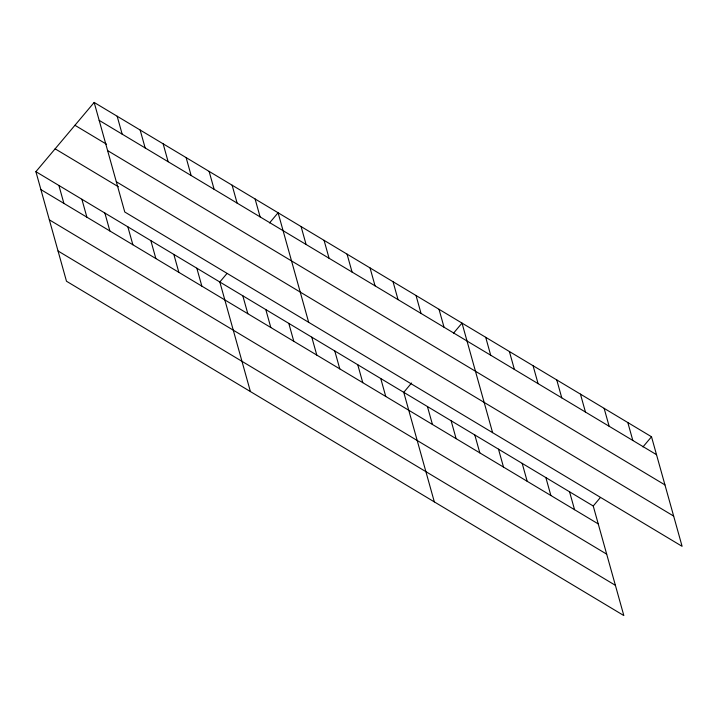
<?xml version="1.0" encoding="UTF-8"?>
<svg xmlns="http://www.w3.org/2000/svg" width="718" height="718" viewBox="0 0 718 718"><rect width="100%" height="100%" fill="white"/><g stroke="black" fill="none" stroke-linecap="round" stroke-linejoin="round"><path stroke-width="1.08" d="M35.9 171.674L593.239 506.002L623.834 615.559L66.487 281.241L35.9 171.674L94.166 102.441L651.513 436.759L682.1 546.326L124.761 211.998L94.166 102.441M226.942 273.54L219.825 282.003L250.411 391.561M269.546 222.921L278.09 212.761L308.677 322.328M411.576 383.017L403.749 392.333L434.336 501.891M453.471 333.251L462.015 323.091L492.602 432.658M593.239 506.002L600.365 497.538M642.96 446.919L651.513 436.759M99.174 120.355L656.512 454.682M74.941 125.282L106.551 144.246M107.61 150.601L664.958 484.919M116.316 181.753L673.655 516.08M55.124 148.823L118.353 186.752M40.899 189.597L598.247 523.916M49.345 219.834L606.692 554.161M58.05 250.995L615.389 585.323M627.819 422.552L632.827 440.475M604.134 408.345L609.142 426.259M580.449 394.137L585.448 412.051M556.764 379.93L561.763 397.844M569.553 491.794L574.562 509.708M533.07 365.722L538.078 383.636M545.868 477.587L550.868 495.501M509.385 351.506L514.393 369.429M522.183 463.37L527.183 481.293M485.7 337.298L490.699 355.222M498.489 449.163L503.498 467.086M474.804 434.955L479.812 452.87M439.021 309.305L444.029 327.22M451.119 420.748L456.118 438.662M416.036 295.511L421.035 313.425M393.042 281.716L398.041 299.639M427.434 406.541L432.433 424.455M370.048 267.931L375.056 285.845M347.063 254.136L352.062 272.059M380.755 378.539L385.754 396.453M324.069 240.351L329.077 258.265M357.761 364.744L362.769 382.667M301.084 226.556L306.083 244.47M334.776 350.958L339.776 368.873M311.783 337.164L316.791 355.087M255.096 198.976L260.104 216.89M288.798 323.378L293.797 341.292M232.111 185.181L237.111 203.104M265.804 309.584L270.803 327.498M209.117 171.396L214.126 189.31M242.81 295.789L247.818 313.712M186.133 157.601L191.132 175.515M163.139 143.806L168.138 161.729M196.831 268.209L201.839 286.132M140.145 130.021L145.153 147.935M173.846 254.423L178.845 272.337M117.16 116.226L122.159 134.149M150.852 240.629L155.851 258.543M127.858 226.843L132.866 244.757M104.873 213.049L109.872 230.963M81.879 199.254L86.887 217.177M58.894 185.468L63.893 203.382"/></g></svg>
